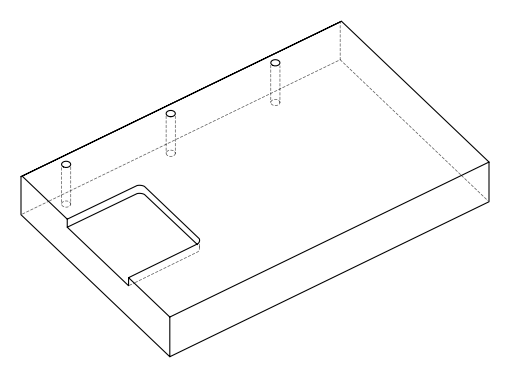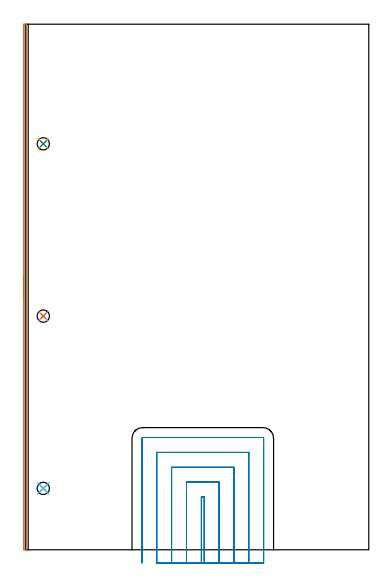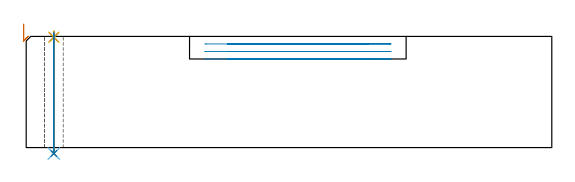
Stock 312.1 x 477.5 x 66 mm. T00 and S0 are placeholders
(PLAN: 8 operations, 3 tool changes, 14.8 min)
(1 AREA_MILL | FG_CHAMFER_SURFACE | UGT0205_001 | 3.98 min | 1740 mm3)
(2 MILL_SLOT | SLOT_PARTIAL_RECTANGULAR | UGT0201_100 | Follow Part, ap 4.5, ae 75% | 9.83 min | 190750 mm3)
(3 SPOT_DRILL | STEP1HOLE | NXT0321_9005460120000 | 0.03 min | 17 mm3)
(4 SPOT_DRILL_1 | STEP1HOLE_1 | NXT0321_9005460120000 | 0.03 min | 1 mm3)
(5 SPOT_DRILL_2 | STEP1HOLE_2 | NXT0321_9005460120000 | 0.03 min | 14 mm3)
(6 DRILL_THROUGH_HOLE_INTO_CENTER | STEP1HOLE | NXT0301_083 | 0.29 min | 6472 mm3)
(7 DRILL_THROUGH_HOLE_INTO_CENTER_1 | STEP1HOLE_1 | NXT0301_083 | 0.29 min | 6473 mm3)
(8 DRILL_THROUGH_HOLE_INTO_CENTER_2 | STEP1HOLE_2 | NXT0301_083 | 0.29 min | 6472 mm3)
(TOOL UGT0205_001 | Chamfer Mill 20 x 3 x 45 deg. | D20 FL50 Z2)
(TOOL UGT0201_100 | End Mill 18 mm | D18 FL22 Z2)
(TOOL NXT0321_9005460120000 | NC Spot Drill, 142deg, 12mm, Carbide, Uncoated | D12 PA142 FL30 Z2)
(TOOL NXT0301_083 | Carbide Drill 11.2mm [860.1-1120-056A1-MM 2214] | D11.2 PA140 FL72 Z2)
(OP 1 AREA_MILL)
G17 G21 G94 G90
T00 M6
G54
G17 G0 G90 X-1.5 Y228.75 S1061 M3
G43 Z76. H0
Z73.3
G94 G1 Y228.788 Z72.428 F250.
Y228.902 Z71.564
Y229.091 Z70.712
Y229.353 Z69.88
Y229.687 Z69.074
Y230.09 Z68.3
Y230.558 Z67.564
Y231.09 Z66.872
Y231.679 Z66.229
Y232.322 Z65.64
Y233.014 Z65.108
Y233.75 Z64.64
Y234.524 Z64.237
Y235.33 Z63.903
Y236.162 Z63.641
Y237.014 Z63.452
Y237.878 Z63.338
Y238.75 Z63.3
Y476.879
X-1.498 Y477.09 Z63.302
X-1.491 Y477.497 Z63.305
X-1.376 Y477.5 Z63.421
X-0.15 Z64.645
X0.537 Z65.337
X0.836 Z65.636
X1.19 Y477.494 Z65.981
X1.197 Y477.492 Z65.988
X1.2 Y477.326 Z66.
Y0.174
X1.197 Y0.008 Z65.988
X1.19 Y0.006 Z65.981
X0.836 Y0. Z65.636
X0.537 Z65.337
X-0.15 Z64.645
X-1.376 Z63.421
X-1.491 Y0.003 Z63.305
X-1.5 Y0.411 Z63.3
Y238.75
Y239.622 Z63.338
Y240.486 Z63.452
Y241.338 Z63.641
Y242.17 Z63.903
Y242.976 Z64.237
Y243.75 Z64.64
Y244.486 Z65.108
Y245.178 Z65.64
Y245.821 Z66.229
Y246.41 Z66.872
Y246.942 Z67.564
Y247.41 Z68.3
Y247.813 Z69.074
Y248.147 Z69.88
Y248.409 Z70.712
Y248.598 Z71.564
Y248.712 Z72.428
Y248.75 Z73.3
G0 Z76.
M5
M2
(OP 2 MILL_SLOT)
G17 G21 G94 G90
T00 M6
G54
G17 G0 G90 X162.6 Y-12. S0 M3
G43 Z76. H0
Z61.533
G94 G1 Y-9. F250.
Y48. F500.
X160.
Y-9.
Y-12. F250.
X176.1
Y-9.
Y61.5 F500.
X146.5
Y-9.
Y-12. F250.
X189.6
Y-9.
Y75. F500.
X133.
Y-9.
Y-12. F250.
X203.1
Y-9.
Y88.5 F500.
X119.5
Y-9.
Y-12. F250.
X216.6
Y-9.
Y101.2 F500.
G3 X215.8 Y102. R0.8
G1 X106.8
G3 X106. Y101.2 R0.8
G1 Y-9.
Y-12. F250.
G0 X162.6 Z57.067
G1 Y-9.
Y48. F500.
X160.
Y-9.
Y-12. F250.
X176.1
Y-9.
Y61.5 F500.
X146.5
Y-9.
Y-12. F250.
X189.6
Y-9.
Y75. F500.
X133.
Y-9.
Y-12. F250.
X203.1
Y-9.
Y88.5 F500.
X119.5
Y-9.
Y-12. F250.
X216.6
Y-9.
Y101.2 F500.
G3 X215.8 Y102. R0.8
G1 X106.8
G3 X106. Y101.2 R0.8
G1 Y-9.
Y-12. F250.
G0 X162.6 Z52.6
G1 Y-9.
Y48. F500.
X160.
Y-9.
Y-12. F250.
X176.1
Y-9.
Y61.5 F500.
X146.5
Y-9.
Y-12. F250.
X189.6
Y-9.
Y75. F500.
X133.
Y-9.
Y-12. F250.
X203.1
Y-9.
Y88.5 F500.
X119.5
Y-9.
Y-12. F250.
X216.6
Y-9.
Y101.2 F500.
G3 X215.8 Y102. R0.8
G1 X106.8
G3 X106. Y101.2 R0.8
G1 Y-9.
Y-12. F250.
G0 Z76.
M5
M2
(OP 3 SPOT_DRILL)
G17 G21 G94 G90
T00 M6
G54
G17 G0 G90 X16.4 Y55.8 S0 M3
G43 Z76. H0
G94 G81 G98 Z65.509 F250. R69.
G80
M5
M2
(OP 4 SPOT_DRILL_1)
G17 G21 G94 G90
T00 M6
G54
G17 G0 G90 X16.4 Y212.3 S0 M3
G43 Z76. H0
G94 G81 G98 Z65.509 F250. R69.
G80
M5
M2
(OP 5 SPOT_DRILL_2)
G17 G21 G94 G90
T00 M6
G54
G17 G0 G90 X16.4 Y368.8 S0 M3
G43 Z76. H0
G94 G81 G98 Z65.509 F250. R69.
G80
M5
M2
(OP 6 DRILL_THROUGH_HOLE_INTO_CENTER)
G17 G21 G94 G90
T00 M6
G54
G17 G0 G90 X16.4 Y55.8 S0 M3
G43 Z76. H1
G94 G73 G98 Z-3.538 F250. Q9.934 R68.
G80
M5
M2
(OP 7 DRILL_THROUGH_HOLE_INTO_CENTER_1)
G17 G21 G94 G90
T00 M6
G54
G17 G0 G90 X16.4 Y212.3 S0 M3
G43 Z76. H1
G94 G73 G98 Z-3.538 F250. Q9.934 R68.
G80
M5
M2
(OP 8 DRILL_THROUGH_HOLE_INTO_CENTER_2)
G17 G21 G94 G90
T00 M6
G54
G17 G0 G90 X16.4 Y368.8 S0 M3
G43 Z76. H1
G94 G73 G98 Z-3.538 F250. Q9.934 R68.
G80
M5
M2
